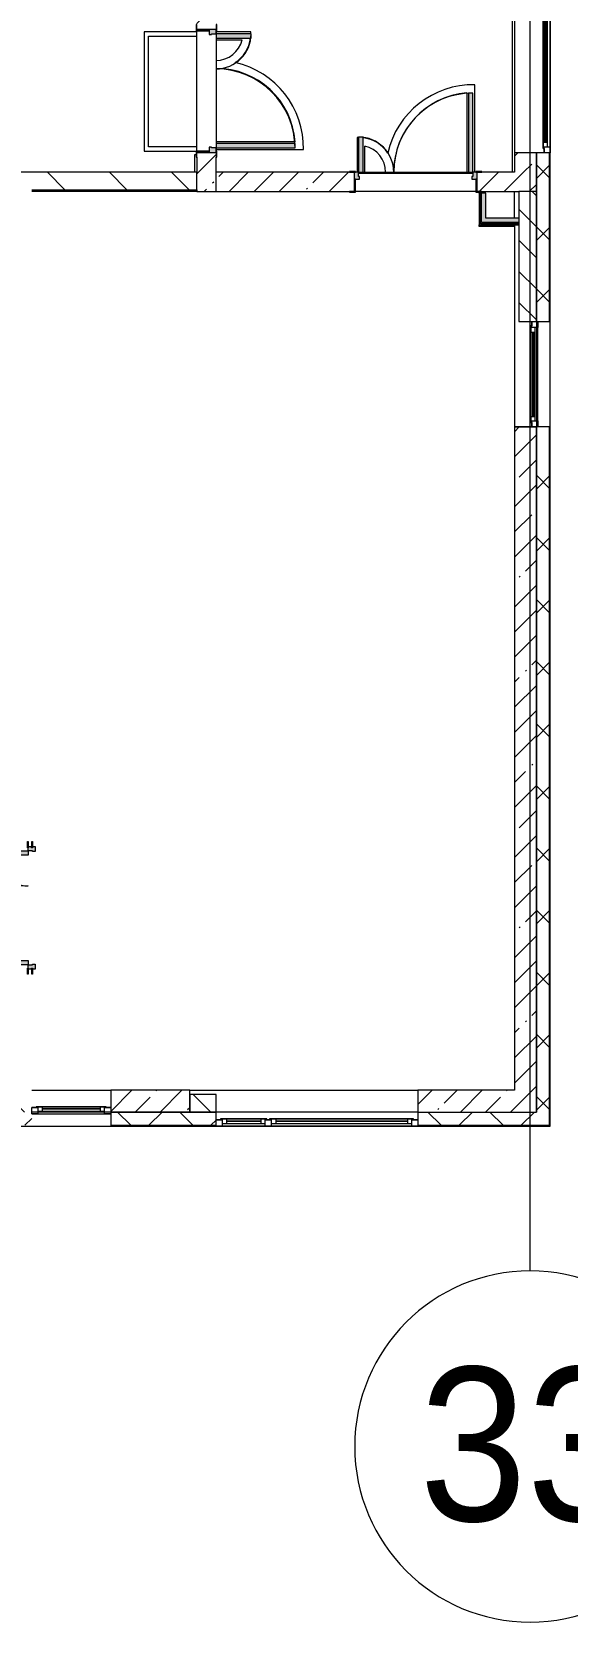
# Model space of a CAD drawing. Header units: millimetres. Extents: x 35316 to 242799, y -8553 to 29000.
# Drawn here: x 227257 to 233358, y -5906 to 12198 of the extents above; entities that cross this region are included whole.
import ezdxf

# ---------------------------------------------------------------- set-up
doc = ezdxf.new("R2010")
doc.units = ezdxf.units.MM
doc.linetypes.add('Осевая', pattern=[3175, 635, -476.25, 1587.5, -476.25])
for name, color, linetype, lineweight, true_color in [('A-DOOR-3', 7, 'Continuous', 5, 0xaaaaaa), ('A-DOOR-4', 7, 'Continuous', 5, 0xe2e2e2), ('A-DOOR-FRAM-2', 7, 'Continuous', 5, 0xe2e2e2), ('A-DOOR-FRAM-3', 7, 'Continuous', 5, 0xaaaaaa), ('A-FLOR-3', 7, 'Continuous', 5, 0xaaaaaa), ('I-WALL-3', 7, 'Continuous', 9, 0xe7e7e7)]:
    doc.layers.add(name, color=color, linetype=linetype, lineweight=lineweight, true_color=true_color)
for name, color, linetype, lineweight in [('A-GLAZ-2', 7, 'Continuous', 5), ('A-WALL', 7, 'Continuous', 9), ('A-WALL-2', 7, 'Continuous', 5), ('I-WALL-5', 7, 'Continuous', 5), ('S-COLS-2', 7, 'Continuous', 5), ('Оси', 7, 'Continuous', 9), ('Оси-1', 7, 'Continuous', 20), ('Оси-2', 7, 'Осевая', 9)]:
    doc.layers.add(name, color=color, linetype=linetype, lineweight=lineweight)
doc.styles.add('Arial_1', font='arial.ttf', dxfattribs={"width": 0.9, "height": 1750})
pattern_1 = [(135, (107926.8, 0), (-176.7767, -176.7767), [])]
pattern_2 = [(45, (107926.8, 0), (-285.1231, 285.1231), []), (45, (108211.92, 0), (-285.1231, 285.1231), [504.031, -100.806, 16.764, -84.042])]
pattern_3 = [(45, (107926.8, 0), (-353.5534, 353.5534), []), (135, (107926.8, 0), (-353.5534, -353.5534), [])]
pattern_4 = [(45, (107926.8, 0), (-530.33, 530.33), []), (135, (107926.8, 0), (-530.33, -530.33), [])]

# ---------------------------------------------------------------- blocks, each defined once
blk = doc.blocks.new('120_Окно_СКБ_1Ст - 120_Окно_СКБ_1Ст 1200х2500_h_ с форточкой 3-24161067-3_3_2_птичка')
at = {"layer": 'A-GLAZ-2'}
for p, q in [((-600, -127), (-600, -57)), ((-600, -57), (-530, -57)), ((600, -57), (-600, -57)), ((-530, -127), (-600, -127)), ((-600, -127), (-550, -127)), ((-530, -127), (-550, -127)), ((-550, -127), (-550, -137)), ((-550, -137), (550, -137)), ((550, -137), (-550, -137)), ((-530, -57), (-530, -127)), ((530, -87), (-530, -87)), ((-530, -87), (-530, -127)), ((-480, -137), (-480, -87)), ((-480, -107), (480, -107)), ((480, -117), (-480, -117)), ((480, -137), (480, -87)), ((530, -127), (530, -57)), ((530, -57), (600, -57)), ((530, -127), (530, -87)), ((600, -127), (530, -127)), ((550, -127), (530, -127)), ((550, -127), (600, -127)), ((550, -137), (550, -127)), ((600, -57), (600, -127))]:
    blk.add_line(p, q, dxfattribs=at)
blk = doc.blocks.new('110_Дверь_СКБ_2Ст - Д-5_п_ Из игровой в коридор-32679362-3_3_2_птичка')
at = {"layer": 'A-DOOR-4'}
for points in [[(612.5, 110), (662.5, 110), (662.5, 1010), (612.5, 1010), (612.5, 479)], [(-587.5, 110), (-587.5, 510), (-637.5, 510), (-637.5, 110)], [(712.5, -110), (712.5, 30), (697.5, 30), (697.5, -110)]]:
    blk.add_hatch(color=256, dxfattribs=at).paths.add_polyline_path(points)
h = blk.add_hatch(color=256, dxfattribs=at)
h.paths.add_polyline_path([(652.5, 30), (712.5, 30), (712.5, 110), (662.5, 110), (662.5, 60), (652.5, 60)])
h.paths.add_polyline_path([(-687.5, 30), (-627.5, 30), (-627.5, 60), (-637.5, 60), (-637.5, 110), (-687.5, 110)])
at = {"layer": 'A-DOOR-FRAM-2'}
for points in [[(-672.5, 110), (-672.5, 118), (-742.5, 118), (-742.5, 110)], [(-672.5, -110), (-672.5, 30), (-687.5, 30), (-687.5, -110)], [(767.5, 110), (767.5, 118), (697.5, 118), (697.5, 110)], [(-672.5, -118), (-672.5, -110), (-742.5, -112.8), (-742.5, -118)], [(767.5, -118), (767.5, -110), (697.5, -112.8), (697.5, -118)]]:
    blk.add_hatch(color=256, dxfattribs=at).paths.add_polyline_path(points)
at = {"layer": 'A-DOOR-3'}
for p, q in [((662.5, 1010), (612.5, 1010)), ((612.5, 1010), (612.5, 110)), ((662.5, 110), (662.5, 1010)), ((-637.5, 510), (-637.5, 110)), ((-587.5, 510), (-637.5, 510)), ((-587.5, 110), (-587.5, 510)), ((-637.5, 110), (-587.5, 110)), ((612.5, 110), (662.5, 110))]:
    blk.add_line(p, q, dxfattribs=at)
for centre, radius, start, end in [((662.5, 110), 900, 90, 180), ((-637.5, 110), 400, 360, 90)]:
    blk.add_arc(centre, radius, start, end, dxfattribs=at)
at = {"layer": 'A-DOOR-FRAM-3'}
for p, q in [((-672.5, 118), (-742.5, 118)), ((-742.5, 118), (-742.5, 110)), ((-742.5, 110), (-672.5, 110)), ((-637.5, 110), (-687.5, 110)), ((-687.5, 110), (-687.5, 30)), ((-687.5, 30), (-627.5, 30)), ((-672.5, 30), (-687.5, 30)), ((-687.5, 30), (-687.5, -110)), ((-672.5, 110), (-672.5, 118)), ((-672.5, -110), (-672.5, 30)), ((-637.5, 60), (-637.5, 110)), ((-627.5, 60), (-637.5, 60)), ((-627.5, 30), (-627.5, 60)), ((662.5, 60), (652.5, 60)), ((652.5, 60), (652.5, 30)), ((652.5, 30), (712.5, 30)), ((662.5, 110), (662.5, 60)), ((712.5, 110), (662.5, 110)), ((767.5, 118), (697.5, 118)), ((697.5, 118), (697.5, 110)), ((697.5, 110), (767.5, 110)), ((712.5, 30), (697.5, 30)), ((697.5, 30), (697.5, -110)), ((712.5, 30), (712.5, 110)), ((712.5, -110), (712.5, 30)), ((767.5, 110), (767.5, 118)), ((-672.5, -110), (-742.5, -110)), ((-742.5, -110), (-742.5, -118)), ((-742.5, -118), (-672.5, -118)), ((-687.5, -110), (-672.5, -110)), ((-672.5, -118), (-672.5, -110)), ((697.5, -110), (712.5, -110)), ((767.5, -110), (697.5, -110)), ((697.5, -110), (697.5, -118)), ((697.5, -118), (767.5, -118)), ((767.5, -118), (767.5, -110))]:
    blk.add_line(p, q, dxfattribs=at)
blk = doc.blocks.new('110_Дверь_СКБ_2Ст - Д-1_л_Лестничная клетка EIS60 2-V148-3_3_2_птичка')
at = {"layer": 'A-DOOR-4'}
for points in [[(662, 110), (662, 1010), (612, 1010), (612, 110)], [(-588, 510), (-638, 510), (-638, 110), (-588, 110), (-588, 395)], [(712, 30), (698, 30), (698, -110), (712, -110)]]:
    blk.add_hatch(color=256, dxfattribs=at).paths.add_polyline_path(points)
h = blk.add_hatch(color=256, dxfattribs=at)
h.paths.add_polyline_path([(712, 110), (662, 110), (662, 60), (652, 60), (652, 30), (712, 30)])
h.paths.add_polyline_path([(-628, 30), (-628, 60), (-638, 60), (-638, 110), (-688, 110), (-688, 30)])
at = {"layer": 'A-DOOR-FRAM-2'}
for points in [[(-672, 110), (-672, 118), (-742, 118), (-742, 110)], [(-672, 30), (-688, 30), (-688, -110), (-672, -110)], [(768, 110), (768, 118), (698, 118), (698, 110)], [(-672, -110), (-742, -110), (-742, -118), (-672, -118)], [(768, -118), (768, -110), (698, -110), (698, -118)]]:
    blk.add_hatch(color=256, dxfattribs=at).paths.add_polyline_path(points)
at = {"layer": 'A-DOOR-3'}
for p, q in [((662, 1010), (612, 1010)), ((612, 1010), (612, 110)), ((662, 110), (662, 1010)), ((-638, 510), (-638, 110)), ((-588, 510), (-638, 510)), ((-588, 110), (-588, 510)), ((-638, 110), (-588, 110)), ((612, 110), (662, 110))]:
    blk.add_line(p, q, dxfattribs=at)
for centre, radius, start, end in [((662, 110), 900, 90, 180), ((-638, 110), 400, 360, 90)]:
    blk.add_arc(centre, radius, start, end, dxfattribs=at)
at = {"layer": 'A-DOOR-FRAM-3'}
for p, q in [((-672, 118), (-742, 118)), ((-742, 118), (-742, 110)), ((-742, 110), (-672, 110)), ((-638, 110), (-688, 110)), ((-688, 110), (-688, 30)), ((-688, 30), (-628, 30)), ((-672, 30), (-688, 30)), ((-688, 30), (-688, -110)), ((-672, 110), (-672, 118)), ((-672, -110), (-672, 30)), ((-638, 60), (-638, 110)), ((-628, 60), (-638, 60)), ((-628, 30), (-628, 60)), ((662, 60), (652, 60)), ((652, 60), (652, 30)), ((652, 30), (712, 30)), ((662, 110), (662, 60)), ((712, 110), (662, 110)), ((768, 118), (698, 118)), ((698, 118), (698, 110)), ((698, 110), (768, 110)), ((712, 30), (698, 30)), ((698, 30), (698, -110)), ((712, 30), (712, 110)), ((712, -110), (712, 30)), ((768, 110), (768, 118)), ((-672, -110), (-742, -110)), ((-742, -110), (-742, -118)), ((-742, -118), (-672, -118)), ((-688, -110), (-672, -110)), ((-672, -118), (-672, -110)), ((698, -110), (712, -110)), ((768, -110), (698, -110)), ((698, -110), (698, -118)), ((698, -118), (768, -118)), ((768, -118), (768, -110))]:
    blk.add_line(p, q, dxfattribs=at)
blk = doc.blocks.new('120_Окно_СКБ_2Ст_Фрамуга сверху - 120_Окно_СКБ_2Ст_2300х2500_h_ ДОО-22877115-3_3_2_птичка')
at = {"layer": 'A-GLAZ-2'}
for p, q in [((-1150, 13), (-1150, 83)), ((-1150, 83), (-1080, 83)), ((1150, 83), (-1150, 83)), ((-1080, 13), (-1150, 13)), ((-1150, 13), (-1100, 13)), ((-1080, 13), (-1100, 13)), ((-1100, 13), (-1100, 3)), ((-1100, 3), (540, 3)), ((540, 3), (-1100, 3)), ((-1080, 83), (-1080, 13)), ((-1080, 83), (1080, 83)), ((520, 53), (-1080, 53)), ((-1080, 53), (-1080, 13)), ((-1030, 3), (-1030, 53)), ((-1030, 33), (470, 33)), ((470, 23), (-1030, 23)), ((470, 3), (470, 53)), ((520, 13), (520, 83)), ((520, 83), (590, 83)), ((520, 13), (520, 53)), ((590, 13), (520, 13)), ((540, 13), (520, 13)), ((540, 13), (570, 13)), ((540, 13), (570, 13)), ((540, 3), (540, 13)), ((590, 13), (570, 13)), ((570, 13), (570, 3)), ((570, 3), (1100, 3)), ((1100, 3), (570, 3)), ((590, 83), (590, 13)), ((1080, 53), (590, 53)), ((590, 53), (590, 13)), ((640, 3), (640, 53)), ((640, 33), (1030, 33)), ((1030, 23), (640, 23)), ((1030, 3), (1030, 53)), ((1080, 13), (1080, 83)), ((1080, 83), (1150, 83)), ((1080, 13), (1080, 53)), ((1150, 13), (1080, 13)), ((1100, 13), (1080, 13)), ((1100, 13), (1150, 13)), ((1100, 3), (1100, 13)), ((1150, 83), (1150, 13))]:
    blk.add_line(p, q, dxfattribs=at)
blk = doc.blocks.new('120_Окно_СКБ_1Ст - 120_Окно_СКБ_1Ст 900х2500_h_ с форточкой-22876038-3_3_2_птичка')
at = {"layer": 'A-GLAZ-2'}
for p, q in [((-450, -127), (-450, -57)), ((-450, -57), (-380, -57)), ((450, -57), (-450, -57)), ((-380, -127), (-450, -127)), ((-450, -127), (-400, -127)), ((-380, -127), (-400, -127)), ((-400, -127), (-400, -137)), ((-400, -137), (400, -137)), ((400, -137), (-400, -137)), ((-380, -57), (-380, -127)), ((380, -87), (-380, -87)), ((-380, -87), (-380, -127)), ((-330, -137), (-330, -87)), ((-330, -107), (330, -107)), ((330, -117), (-330, -117)), ((330, -137), (330, -87)), ((380, -127), (380, -57)), ((380, -57), (450, -57)), ((380, -127), (380, -87)), ((450, -127), (380, -127)), ((400, -127), (380, -127)), ((400, -127), (450, -127)), ((400, -137), (400, -127)), ((450, -57), (450, -127))]:
    blk.add_line(p, q, dxfattribs=at)
blk = doc.blocks.new('120_Окно_СКБ_2Ст_Фрамуга сверху - 120_Окно_СКБ_2Ст_2300х2500_h_ ДОО 2-24160916-3_3_2_птичка')
at = {"layer": 'A-GLAZ-2'}
for p, q in [((-1150, 13), (-1150, 83)), ((-1150, 83), (-1080, 83)), ((1150, 83), (-1150, 83)), ((-1080, 13), (-1150, 13)), ((-1150, 13), (-540, 13)), ((-1080, 83), (-1080, 13)), ((-1080, 83), (1080, 83)), ((-590, 53), (-1080, 53)), ((-590, 43), (-1080, 43)), ((-1080, 13), (-540, 13)), ((-590, 13), (-590, 83)), ((-590, 83), (-520, 83)), ((-520, 13), (-590, 13)), ((-520, 13), (-540, 13)), ((-540, 13), (-540, 3)), ((-540, 3), (1100, 3)), ((1100, 3), (-540, 3)), ((-520, 83), (-520, 13)), ((1080, 53), (-520, 53)), ((-520, 53), (-520, 13)), ((-470, 3), (-470, 53)), ((-470, 33), (1030, 33)), ((1030, 23), (-470, 23)), ((1030, 3), (1030, 53)), ((1080, 13), (1080, 83)), ((1080, 83), (1150, 83)), ((1080, 13), (1080, 53)), ((1150, 13), (1080, 13)), ((1100, 13), (1080, 13)), ((1100, 13), (1150, 13)), ((1100, 3), (1100, 13)), ((1150, 83), (1150, 13))]:
    blk.add_line(p, q, dxfattribs=at)
blk = doc.blocks.new('110_Дверь_СКБ_2Ст - Д-5_п__в составе перегородки _не входит в спец__-32680317-3_3_2_птичка')
at = {"layer": 'A-DOOR-4'}
h = blk.add_hatch(color=256, dxfattribs=at)
h.paths.add_polyline_path([(712, 60), (652, 60), (652, 30), (662, 30), (662, -20), (712, -20)])
h.paths.add_polyline_path([(-628, 60), (-688, 60), (-688, -20), (-638, -20), (-638, 30), (-628, 30)])
for points in [[(-588, -420), (-588, -20), (-638, -20), (-638, -420)], [(662, -920), (662, -20), (612, -20), (612, -920)]]:
    blk.add_hatch(color=256, dxfattribs=at).paths.add_polyline_path(points)
at = {"layer": 'A-DOOR-FRAM-2'}
for points in [[(-672, 28), (-743, 28), (-743, 20), (-672, 20)], [(768, 28), (698, 28), (698, 20), (768, 20)], [(-672, -20), (-743, -20), (-743, -28), (-672, -28)], [(768, -20), (698, -20), (698, -28), (768, -28)]]:
    blk.add_hatch(color=256, dxfattribs=at).paths.add_polyline_path(points)
at = {"layer": 'A-DOOR-3'}
for p, q in [((-638, -20), (-588, -20)), ((-638, -420), (-638, -20)), ((-588, -20), (-588, -420)), ((612, -20), (662, -20)), ((612, -920), (612, -20)), ((662, -20), (662, -920)), ((-588, -420), (-638, -420)), ((662, -920), (612, -920))]:
    blk.add_line(p, q, dxfattribs=at)
for centre, radius, start, end in [((-638, -20), 400, 270, 0), ((662, -20), 900, 180, 270)]:
    blk.add_arc(centre, radius, start, end, dxfattribs=at)
at = {"layer": 'A-DOOR-FRAM-3'}
for p, q in [((-743, 28), (-672, 28)), ((-743, 20), (-743, 28)), ((-672, 20), (-743, 20)), ((-688, 60), (-628, 60)), ((-688, -20), (-688, 60)), ((-688, 20), (-672, 20)), ((-688, 19), (-688, 20)), ((-672, 19), (-688, 19)), ((-672, 28), (-672, 20)), ((-672, 20), (-672, 19)), ((-638, 30), (-638, -20)), ((-628, 30), (-638, 30)), ((-628, 60), (-628, 30)), ((652, 60), (712, 60)), ((652, 30), (652, 60)), ((662, 30), (652, 30)), ((662, -20), (662, 30)), ((698, 20), (698, 28)), ((698, 28), (768, 28)), ((698, 19), (698, 20)), ((698, 20), (712, 20)), ((768, 20), (698, 20)), ((712, 19), (698, 19)), ((712, 60), (712, -20)), ((712, 20), (712, 19)), ((768, 28), (768, 20)), ((-743, -20), (-672, -20)), ((-743, -28), (-743, -20)), ((-672, -28), (-743, -28)), ((-638, -20), (-688, -20)), ((-672, -20), (-672, -28)), ((712, -20), (662, -20)), ((698, -28), (698, -20)), ((698, -20), (768, -20)), ((768, -28), (698, -28)), ((768, -20), (768, -28))]:
    blk.add_line(p, q, dxfattribs=at)
blk = doc.blocks.new('Ось сетки - D8-29747960-3_3_2_птичка')
at = {"layer": 'Оси-1'}
for start, end in [(360, 180), (180, 360)]:
    blk.add_arc((0, 0), 4, start, end, dxfattribs=at)

msp = doc.modelspace()

# ---------------------------------------------------------------- hatches: boundary and pattern name
at = {"layer": 'A-WALL-2'}
h = msp.add_hatch(dxfattribs=at)
h.set_pattern_fill('FP_112', color=256, style=0, pattern_type=2)
h.set_pattern_definition(pattern_3)
h.paths.add_polyline_path([(233006.8, -250), (233156.8, -250), (233156.8, 7700), (233006.8, 7700), (233006.8, -100)])
h.paths.add_polyline_path([(233156.8, 8900), (233156.8, 10820), (233006.8, 10820), (233006.8, 8900)])
h.paths.add_polyline_path([(233156.8, 13120), (233156.8, 21400), (233006.8, 21400), (233006.8, 13120)])
h = msp.add_hatch(dxfattribs=at)
h.set_pattern_fill('FP_110', color=256, style=0, pattern_type=2)
h.set_pattern_definition(pattern_1)
h.paths.add_polyline_path([(233006.8, 8900), (233006.8, 10380), (232806.8, 10377.2), (232806.8, 8900), (232820.6, 8900)])
h = msp.add_hatch(dxfattribs=at)
h.set_pattern_fill('FP_110', color=256, style=0, pattern_type=2)
h.set_pattern_definition(pattern_1)
h.paths.add_polyline_path([(229356.8, -100), (229356.8, 100), (229056.8, 100), (229056.8, -100)])
h.paths.add_polyline_path([(217756.8, -100), (217756.8, 100), (216856.8, 100), (216856.8, -100), (216924.9, -100)])
h.paths.add_polyline_path([(227256.8, -100), (227256.8, 100), (226756.8, 100), (226756.8, -100), (226992.2, -100)])
h.paths.add_polyline_path([(218656.8, -100), (219556.8, -100), (219556.8, 100), (218656.8, 100)])
h.paths.add_polyline_path([(221356.8, -100), (221606.8, -100), (221606.8, 100), (221356.8, 100)])
h.paths.add_polyline_path([(223906.8, -100), (224956.8, -100), (224956.8, 100), (223906.8, 100)])
h.paths.add_polyline_path([(209656.8, -100), (209656.8, 100), (208756.8, 100), (208756.8, -100), (209506.8, -100)])
h.paths.add_polyline_path([(210806.8, -100), (210806.8, 100), (210556.8, 100), (210556.8, -100), (210566.6, -100)])
h.paths.add_polyline_path([(205268, -100), (206056.8, -100), (206056.8, 100), (205006.8, 100), (205006.8, -100)])
h.paths.add_polyline_path([(213106.8, -100), (214156.8, -100), (214156.8, 100), (213106.8, 100)])
h.paths.add_polyline_path([(202706.8, -100), (202706.8, 100), (202456.8, 100), (202456.8, -100)])
h.paths.add_polyline_path([(199856.8, -100), (200656.8, -100), (200656.8, 100), (199856.8, 100)])
h = msp.add_hatch(dxfattribs=at)
h.set_pattern_fill('FP_112', color=256, style=0, pattern_type=2)
h.set_pattern_definition(pattern_3)
h.paths.add_polyline_path([(232820.6, -250), (233006.8, -250), (233006.8, -100), (231656.8, -100), (231656.8, -250)])
h.paths.add_polyline_path([(228581.8, -250), (229356.8, -250), (229356.8, -100), (228156.8, -100), (228156.8, -250)])
h.paths.add_polyline_path([(216856.8, -250), (217756.8, -250), (217756.8, -100), (216856.8, -100)])
h.paths.add_polyline_path([(215056.8, -250), (215956.8, -250), (215956.8, -100), (215056.8, -100)])
h.paths.add_polyline_path([(218656.8, -250), (219556.8, -250), (219556.8, -100), (218656.8, -100)])
h.paths.add_polyline_path([(227256.8, -250), (227256.8, -100), (225856.8, -100), (225856.8, -250), (226992.2, -250)])
h.paths.add_polyline_path([(220456.8, -250), (221606.8, -250), (221606.8, -100), (220456.8, -100)])
h.paths.add_polyline_path([(224342.9, -250), (224956.8, -250), (224956.8, -100), (223906.8, -100), (223906.8, -250)])
h.paths.add_polyline_path([(202706.8, -250), (202706.8, -100), (201556.8, -100), (201556.8, -250), (202456.8, -250)])
h.paths.add_polyline_path([(214156.8, -250), (214156.8, -100), (213106.8, -100), (213106.8, -250), (213745.7, -250)])
h.paths.add_polyline_path([(205006.8, -250), (206056.8, -250), (206056.8, -100), (205006.8, -100)])
h.paths.add_polyline_path([(210806.8, -250), (210806.8, -100), (208756.8, -100), (208756.8, -250), (210566.6, -250)])
h.paths.add_polyline_path([(206956.8, -250), (207856.8, -250), (207856.8, -100), (206956.8, -100)])
h.paths.add_polyline_path([(199856.8, -250), (200656.8, -250), (200656.8, -100), (199856.8, -100)])
h.paths.add_polyline_path([(198956.8, -250), (198956.8, -100), (197136.8, -100), (197136.8, -250), (198909.7, -250)])
at = {"layer": 'I-WALL-3'}
for points in [[(232431.8, 10025), (232431.8, 10360), (232381.8, 10360), (232381.8, 10025)], [(232806.8, 10025), (232806.8, 10075), (232431.8, 10075), (232431.8, 10025)]]:
    msp.add_hatch(color=256, dxfattribs=at).paths.add_polyline_path(points)
at = {"layer": 'I-WALL-5'}
h = msp.add_hatch(dxfattribs=at)
h.set_pattern_fill('FP_108', color=256, style=0, pattern_type=2)
h.set_pattern_definition(pattern_2)
h.paths.add_polyline_path([(232756.8, 10600), (233006.8, 10600), (233006.8, 10820), (232756.8, 10820)])
h.paths.add_polyline_path([(233006.8, 13120), (233006.8, 21400), (232756.8, 21400), (232756.8, 13120)])
h = msp.add_hatch(dxfattribs=at)
h.set_pattern_fill('FP_108', color=256, style=0, pattern_type=2)
h.set_pattern_definition(pattern_2)
h.paths.add_polyline_path([(229356.8, 10380), (229356.8, 10825), (229136.8, 10825), (229136.8, 10380)])
h.paths.add_polyline_path([(229356.8, 12225), (229356.8, 13400), (229136.8, 13400), (229136.8, 12225), (229306.8, 12225)])
h.paths.add_polyline_path([(229356.8, 13900), (229356.8, 18600), (229136.8, 18600), (229136.8, 13900), (229148.8, 13900)])
h.paths.add_polyline_path([(229356.4, 19100), (229356.8, 19100), (229356.8, 19110), (229136.8, 19110), (229136.8, 19100)])
h = msp.add_hatch(dxfattribs=at)
h.set_pattern_fill('FP_111', color=256, style=0, pattern_type=2)
h.set_pattern_definition([(135, (107926.8, 0), (-353.5534, -353.5534), [])])
h.paths.add_polyline_path([(227256.8, 10400), (229136.8, 10400), (229136.8, 10600), (227256.8, 10600)])
h.paths.add_polyline_path([(215276.8, 10400), (215631.8, 10400), (215631.8, 10600), (215276.8, 10600)])
h.paths.add_polyline_path([(217231.8, 10400), (218156.8, 10400), (218156.8, 10600), (217031.8, 10600), (217031.8, 10400), (217086.8, 10400)])
h.paths.add_polyline_path([(219574.2, 10400), (219856.8, 10400), (219856.8, 10600), (219106.8, 10600), (219106.8, 10400), (219136.8, 10400)])
h = msp.add_hatch(dxfattribs=at)
h.set_pattern_fill('FP_108', color=256, style=0, pattern_type=2)
h.set_pattern_definition(pattern_2)
h.paths.add_polyline_path([(232565.1, 10380), (233006.8, 10380), (233006.8, 10600), (232331.8, 10600), (232331.8, 10380), (232386.8, 10380)])
h.paths.add_polyline_path([(229641.5, 10380), (230931.8, 10380), (230931.8, 10600), (229356.8, 10600), (229356.8, 10380)])
h = msp.add_hatch(dxfattribs=at)
h.set_pattern_fill('FP_190', color=256, style=0, pattern_type=2)
h.set_pattern_definition(pattern_4)
h.paths.add_polyline_path([(232369.3, 10000), (232369.3, 10360), (232356.8, 10360), (232356.8, 10000)])
h = msp.add_hatch(dxfattribs=at)
h.set_pattern_fill('FP_190', color=256, style=0, pattern_type=2)
h.set_pattern_definition(pattern_4)
h.paths.add_polyline_path([(232381.8, 10012.5), (232381.8, 10360), (232369.3, 10360), (232369.3, 10012.5)])
h = msp.add_hatch(dxfattribs=at)
h.set_pattern_fill('FP_190', color=256, style=0, pattern_type=2)
h.set_pattern_definition(pattern_4)
h.paths.add_polyline_path([(232369.3, 10000), (232806.8, 10000), (232806.8, 10012.5), (232369.3, 10012.5)])
h = msp.add_hatch(dxfattribs=at)
h.set_pattern_fill('FP_190', color=256, style=0, pattern_type=2)
h.set_pattern_definition(pattern_4)
h.paths.add_polyline_path([(232806.8, 10012.5), (232806.8, 10025), (232381.8, 10025), (232381.8, 10012.5), (232431.8, 10012.5)])
h = msp.add_hatch(dxfattribs=at)
h.set_pattern_fill('FP_108', color=256, style=0, pattern_type=2)
h.set_pattern_definition(pattern_2)
h.paths.add_polyline_path([(232756.8, -100), (233006.8, -100), (233006.8, 7700), (232756.8, 7700), (232756.8, 150)])
h = msp.add_hatch(dxfattribs=at)
h.set_pattern_fill('FP_108', color=256, style=0, pattern_type=2)
h.set_pattern_definition(pattern_2)
h.paths.add_polyline_path([(232756.8, -100), (232756.8, 150), (231656.8, 150), (231656.8, -100)])
at = {"layer": 'S-COLS-2'}
h = msp.add_hatch(dxfattribs=at)
h.set_pattern_fill('FP_108', color=256, style=0, pattern_type=2)
h.set_pattern_definition(pattern_2)
h.paths.add_polyline_path([(229056.8, -100), (229056.8, 150), (228156.8, 150), (228156.8, -100), (228581.8, -100)])

# ---------------------------------------------------------------- linework, layer by layer
at = {"layer": 'A-FLOR-3'}
for p, q in [((232735.8, 10600), (232735.8, 13450)), ((228536.8, 12197.6), (228536.8, 10840)), ((229136.8, 12197.6), (228536.8, 12197.6)), ((228586.8, 10890), (228586.8, 12147.6)), ((228586.8, 12147.6), (229136.8, 12147.6)), ((229136.8, 12147.6), (229136.8, 12197.6)), ((229751.5, 12197.6), (229357.1, 12197.6)), ((229357.1, 12197.6), (229357.1, 12175)), ((229357.1, 12125), (229357.1, 12107.6)), ((229357.1, 12107.6), (229654.2, 12107.6)), ((229357.1, 11871.4), (229357.1, 11781.4)), ((232304.6, 10600), (232304.6, 11594.3)), ((232214.6, 11501.8), (232214.6, 10599.5)), ((229136.8, 10890), (228586.8, 10890)), ((229136.8, 10840), (229136.8, 10890)), ((230259.4, 10946.4), (229357.1, 10946.4)), ((229357.1, 10946.4), (229357.1, 10925)), ((229357.1, 10875), (229357.1, 10856.4)), ((230963.5, 10993.9), (230963.5, 10600)), ((231053.5, 10599.5), (231053.5, 10896.6)), ((228536.8, 10840), (229128.8, 10840)), ((229115.8, 10800), (229128.8, 10800)), ((229115.8, 10600), (229115.8, 10800)), ((229357.1, 10856.4), (230351.9, 10856.4)), ((230981.8, 10599.5), (231053.5, 10599.5)), ((230981.8, 10590), (232281.8, 10590)), ((231289.6, 10599.5), (231379.6, 10599.5)), ((232214.6, 10599.5), (232281.8, 10599.5)), ((229136.8, 10380), (227256.8, 10380)), ((232356.8, 10360), (232356.8, 10372)), ((232356.8, 9980), (232356.8, 10000)), ((232756.8, 9980), (232356.8, 9980))]:
    msp.add_line(p, q, dxfattribs=at)
for centre, radius, start, end in [((229357.1, 12176.4), 395, 359.78737, 3.07201), ((229357.1, 12176.4), 305, 270, 346.9573), ((229357.1, 12176.4), 395, 303.54048, 352.50848), ((229357.1, 10876.4), 905, 4.43687, 90), ((229357.1, 10876.4), 995, 358.8489, 77.32946), ((232284.6, 10599.5), 995, 88.8489, 167.32946), ((232284.6, 10599.5), 905, 94.43687, 180), ((230984.6, 10599.5), 395, 90.40773, 93.07201), ((230984.6, 10599.5), 395, 33.54048, 83.14192), ((230984.6, 10599.5), 305, 0, 76.9573)]:
    msp.add_arc(centre, radius, start, end, dxfattribs=at)
at = {"layer": 'A-WALL'}
for p, q in [((233006.8, 10820), (233006.8, 10600)), ((233006.8, 10600), (233006.8, 10820)), ((233156.8, 8900), (233156.8, 10820)), ((233159.8, 8900), (233159.8, 10820)), ((229136.8, 10400), (229136.8, 10600)), ((232369.3, 10012.5), (232369.3, 10360)), ((232381.8, 10025), (232381.8, 10360)), ((233006.8, 10380), (232806.8, 10380)), ((233006.8, 10380), (233006.8, 8900)), ((233006.8, 8900), (233006.8, 10380)), ((232806.8, 10012.5), (232369.3, 10012.5)), ((232806.8, 10025), (232381.8, 10025)), ((233156.8, -250), (233156.8, 7700)), ((233159.8, -253), (233159.8, 7700)), ((229056.8, -100), (229356.8, -100)), ((229356.8, -100), (229056.8, -100)), ((228156.8, -250), (229356.8, -250)), ((228156.8, -253), (229356.8, -253)), ((231656.8, -250), (233156.8, -250)), ((231656.8, -253), (233159.8, -253))]:
    msp.add_line(p, q, dxfattribs=at)
at = {"layer": 'A-WALL-2'}
for p, q in [((233164.8, 7700), (233164.8, 21558)), ((233164.8, 10820), (233006.8, 10820)), ((233006.8, 10600), (233006.8, 10380)), ((232806.8, 10380), (232806.8, 8900)), ((232806.8, 8900), (233006.8, 8900)), ((233006.8, 8900), (233164.8, 8900)), ((233006.8, 8900), (233006.8, -100)), ((233164.8, 7700), (233006.8, 7700)), ((233164.8, -258), (233164.8, 7700)), ((229356.8, 100), (229056.8, 100)), ((229056.8, 100), (229056.8, -100)), ((229356.8, -258), (229356.8, 100)), ((229056.8, -100), (228156.8, -100)), ((228156.8, -100), (228156.8, -258)), ((231656.8, -100), (231656.8, -258)), ((231656.8, -100), (233006.8, -100)), ((217756.8, -258), (233164.8, -258))]:
    msp.add_line(p, q, dxfattribs=at)
at = {"layer": 'I-WALL-5'}
for p, q in [((232756.8, 18850), (232756.8, 10600)), ((229136.8, 10890), (229136.8, 12147.6)), ((229356.8, 12125), (229356.8, 10925)), ((229136.8, 10770), (229136.8, 10600)), ((229356.8, 10380), (229356.8, 10770)), ((233006.8, 10820), (232756.8, 10820)), ((229136.8, 10600), (219136.8, 10600)), ((230876.8, 10600), (229356.8, 10600)), ((231053.5, 10600), (231289.6, 10600)), ((231378.8, 10600), (232214.6, 10600)), ((232756.8, 10600), (232386.8, 10600)), ((233006.8, 10380), (233006.8, 10600)), ((227256.8, 10400), (229136.8, 10400)), ((229136.8, 10400), (229136.8, 10380)), ((229136.8, 10380), (230876.8, 10380)), ((232316.8, 10380), (230946.8, 10380)), ((232356.8, 10360), (232356.8, 10000)), ((232431.8, 10360), (232356.8, 10360)), ((232386.8, 10380), (232806.8, 10380)), ((232431.8, 10075), (232431.8, 10360)), ((232756.8, 10075), (232756.8, 10380)), ((232356.8, 10000), (232806.8, 10000)), ((232806.8, 10075), (232431.8, 10075)), ((232756.8, 10000), (232756.8, 150)), ((233006.8, 8900), (233006.8, 7701)), ((232756.8, 7701), (233006.8, 7701)), ((233006.8, 7700), (232756.8, 7700)), ((233006.8, -100), (233006.8, 7700)), ((227256.8, 150), (228156.8, 150)), ((229056.8, 150), (231656.8, 150)), ((232756.8, 150), (231656.8, 150)), ((231656.8, 150), (231656.8, -100)), ((228156.8, -100), (227256.8, -100)), ((231656.8, -100), (229356.8, -100)), ((231656.8, -100), (233006.8, -100))]:
    msp.add_line(p, q, dxfattribs=at)
at = {"layer": 'S-COLS-2'}
for p, q in [((229056.8, 150), (228156.8, 150)), ((228156.8, 150), (228156.8, -100)), ((229056.8, 100), (229056.8, 150)), ((229056.8, -100), (229056.8, 100)), ((228156.8, -100), (229056.8, -100))]:
    msp.add_line(p, q, dxfattribs=at)
at = {"layer": 'Оси'}
for p, q in [((232936.8, 10029.8), (232936.8, 21915.1)), ((232936.8, -1906.3), (232936.8, 9979))]:
    msp.add_line(p, q, dxfattribs=at)
at = {"layer": 'Оси-2'}
msp.add_line((232936.8, 9979), (232936.8, 10029.8), dxfattribs=at)

# ---------------------------------------------------------------- block references
at = {"layer": 'A-DOOR-3'}
for name, p, rotation in [('110_Дверь_СКБ_2Ст - Д-1_л_Лестничная клетка EIS60 2-V148-3_3_2_птичка', (229246.8, 11537.5), 269.9999999999998), ('110_Дверь_СКБ_2Ст - Д-5_п__в составе перегородки _не входит в спец__-32680317-3_3_2_птичка', (227236.8, 2237.5), 270)]:
    msp.add_blockref(name, p, dxfattribs=dict(at, rotation=rotation))
msp.add_blockref('110_Дверь_СКБ_2Ст - Д-5_п_ Из игровой в коридор-32679362-3_3_2_птичка', (231619.3, 10490), dxfattribs=at)
at = {"layer": 'A-GLAZ-2'}
for name, p, rotation in [('120_Окно_СКБ_2Ст_Фрамуга сверху - 120_Окно_СКБ_2Ст_2300х2500_h_ ДОО 2-24160916-3_3_2_птичка', (233081.8, 11970), 269.9999999999999), ('120_Окно_СКБ_1Ст - 120_Окно_СКБ_1Ст 1200х2500_h_ с форточкой 3-24161067-3_3_2_птичка', (233081.8, 8300), 269.9999999999999), ('120_Окно_СКБ_1Ст - 120_Окно_СКБ_1Ст 900х2500_h_ с форточкой-22876038-3_3_2_птичка', (227706.8, -175), 180), ('120_Окно_СКБ_2Ст_Фрамуга сверху - 120_Окно_СКБ_2Ст_2300х2500_h_ ДОО-22877115-3_3_2_птичка', (230506.8, -175), 180)]:
    msp.add_blockref(name, p, dxfattribs=dict(at, rotation=rotation))
at = {"layer": 'Оси-1', "xscale": 499.9999999999995, "yscale": 499.9999999999995, "zscale": 499.9999999999995}
msp.add_blockref('Ось сетки - D8-29747960-3_3_2_птичка', (232936.8, -3906.3), dxfattribs=at)

# ---------------------------------------------------------------- texts
at = {"layer": 'Оси', "insert": (231673.7, -3003), "char_height": 1750, "width": 3030.379, "attachment_point": 1, "style": 'Arial_1'}
msp.add_mtext('33', dxfattribs=at)

doc.saveas('drawing.dxf')
